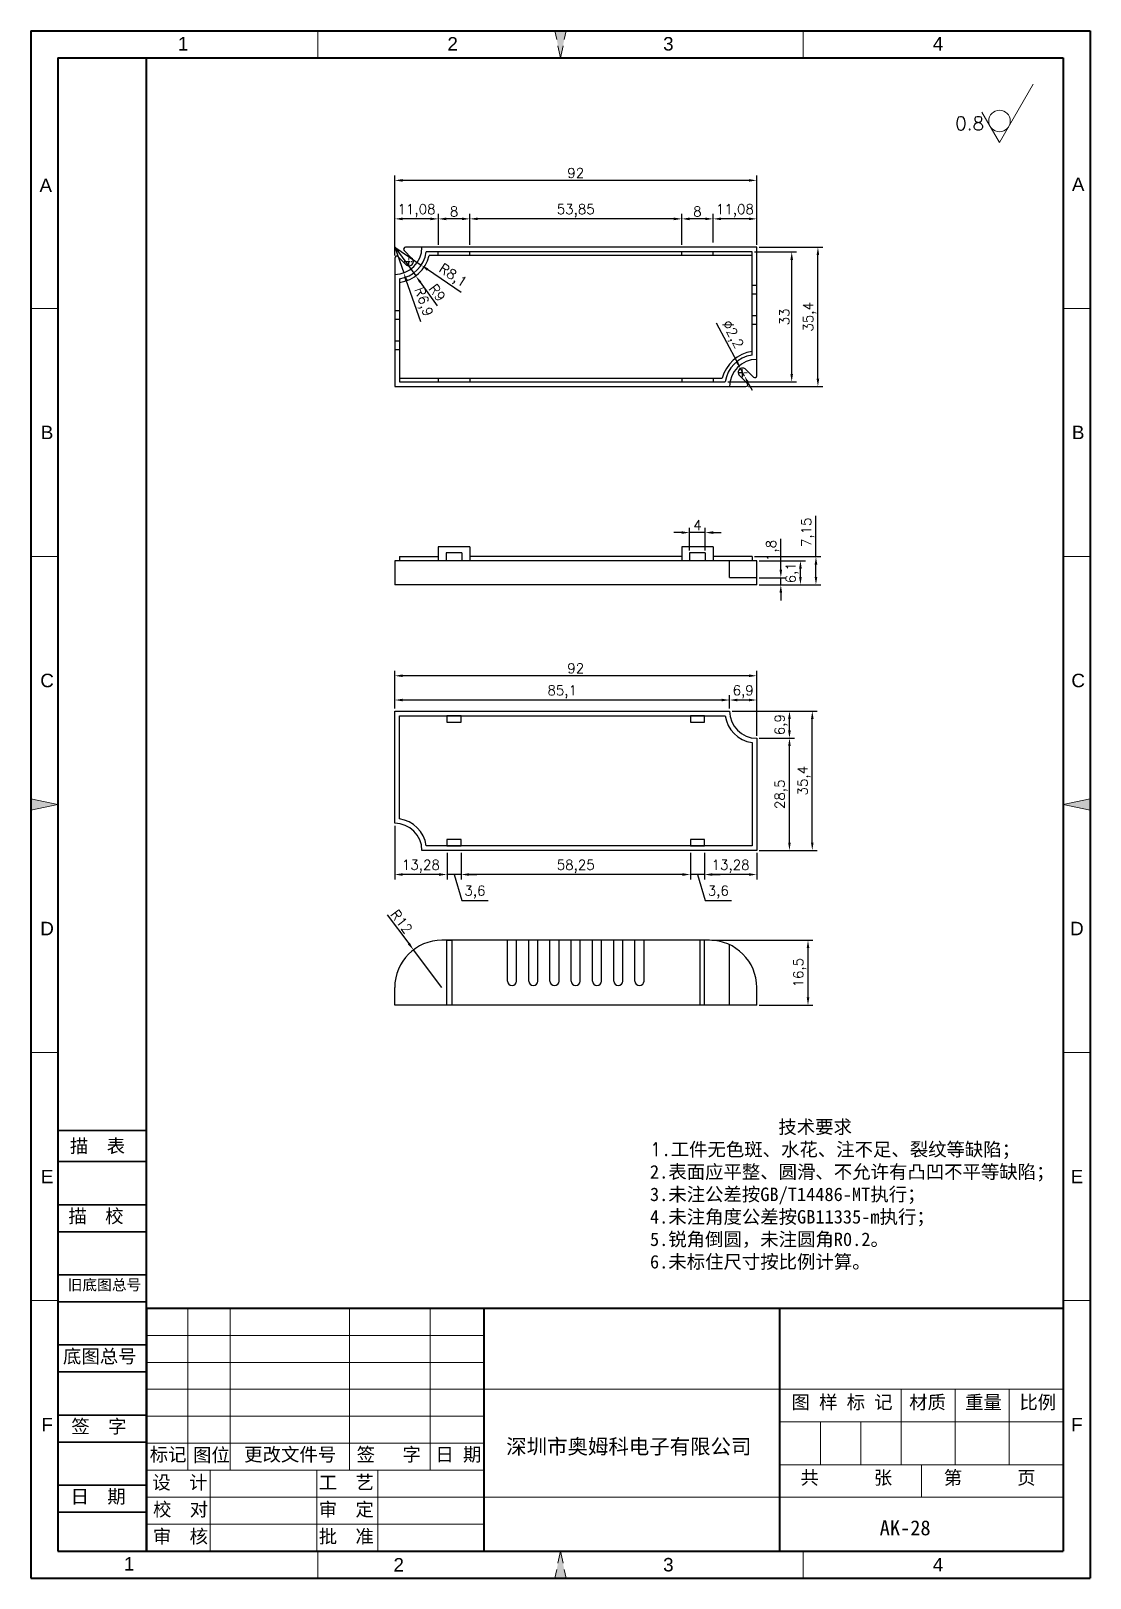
# Model space of a CAD drawing. Header units: millimetres. Extents: x 17620 to 17889, y -471 to -78.
import ezdxf
from ezdxf.enums import TextEntityAlignment as Align

# ---------------------------------------------------------------- set-up
doc = ezdxf.new("R2010")
doc.units = ezdxf.units.MM
for name, pattern in [('ACAD_ISO10W100', [18, 12, -3, 0, -3]), ('CENTER', [50.8, 31.75, -6.35, 6.35, -6.35]), ('HIDDEN2', [4.7625, 3.175, -1.5875])]:
    doc.linetypes.add(name, pattern=pattern)
for name, color, linetype, lineweight in [('dim', 82, 'Continuous', 9), ('图层1', 7, 'ACAD_ISO10W100', 15), ('图层2', 7, 'Continuous', 30), ('图层3', 7, 'Continuous', 15), ('图层4', 7, 'Continuous', 40), ('图层5', 7, 'HIDDEN2', 15), ('细实线', 3, 'Continuous', 18)]:
    doc.layers.add(name, color=color, linetype=linetype, lineweight=lineweight)
doc.layers.add('尺寸线', color=7, linetype='Continuous')
doc.styles.get("Standard").update_dxf_attribs({"font": 'txt', "bigfont": 'gbcbig.shx'})
doc.styles.add('样式 3', font='arial.ttf', dxfattribs={"height": 3.8})
doc.dimstyles.new('ISO-25', dxfattribs={"dimtxt": 2.5, "dimasz": 2.5, "dimexe": 1.25, "dimexo": 0.625, "dimtad": 1, "dimtxsty": 'Standard', "dimcen": 2.5, "dimadec": 0, "dimazin": 0, "dimtfac": 1, "dimtmove": 0, "dimatfit": 3, "dimfxl": 1, "dimarcsym": 0})

# ---------------------------------------------------------------- blocks, each defined once
blk = doc.blocks.new('*D1177')
at = {"layer": 'Defpoints', "color": 0}
for p in [(17712.28, -116.03), (17804.28, -133.03), (17712.28, -135.79)]:
    blk.add_point(p, dxfattribs=at)
at = {"layer": 'dim', "color": 0, "lineweight": -2}
for p, q in [((17712.28, -135.16), (17712.28, -114.78)), ((17802.28, -116.03), (17714.28, -116.03)), ((17804.28, -132.41), (17804.28, -114.78))]:
    blk.add_line(p, q, dxfattribs=at)
at = {"layer": 'dim', "color": 0}
for points in [[(17714.28, -115.7), (17714.28, -116.37), (17712.28, -116.03)], [(17802.28, -115.7), (17802.28, -116.37), (17804.28, -116.03)]]:
    blk.add_solid(points, dxfattribs=at)
at = {"layer": 'dim', "color": 0, "insert": (17758.28, -114.16), "char_height": 2.5, "attachment_point": 5}
blk.add_mtext('92', dxfattribs=at)
blk = doc.blocks.new('*D1178')
at = {"layer": 'Defpoints', "color": 0}
for p in [(17793.21, -125.81), (17793.21, -132.41), (17804.28, -132.41)]:
    blk.add_point(p, dxfattribs=at)
at = {"layer": 'dim', "color": 0, "lineweight": -2}
for p, q in [((17793.21, -131.78), (17793.21, -124.56)), ((17802.28, -125.81), (17795.21, -125.81)), ((17804.28, -131.78), (17804.28, -124.56))]:
    blk.add_line(p, q, dxfattribs=at)
at = {"layer": 'dim', "color": 0}
for points in [[(17795.21, -125.48), (17795.21, -126.15), (17793.21, -125.81)], [(17802.28, -125.48), (17802.28, -126.15), (17804.28, -125.81)]]:
    blk.add_solid(points, dxfattribs=at)
at = {"layer": 'dim', "color": 0, "insert": (17798.74, -123.73), "char_height": 2.5, "attachment_point": 5}
blk.add_mtext('11,08', dxfattribs=at)
blk = doc.blocks.new('*D1179')
at = {"layer": 'Defpoints', "color": 0}
for p in [(17785.21, -125.81), (17785.21, -133.03), (17793.21, -132.41)]:
    blk.add_point(p, dxfattribs=at)
at = {"layer": 'dim', "color": 0, "lineweight": -2}
for p, q in [((17785.21, -132.41), (17785.21, -124.56)), ((17791.21, -125.81), (17787.21, -125.81)), ((17793.21, -131.78), (17793.21, -124.56))]:
    blk.add_line(p, q, dxfattribs=at)
at = {"layer": 'dim', "color": 0}
for points in [[(17787.21, -125.48), (17787.21, -126.15), (17785.21, -125.81)], [(17791.21, -125.48), (17791.21, -126.15), (17793.21, -125.81)]]:
    blk.add_solid(points, dxfattribs=at)
at = {"layer": 'dim', "color": 0, "insert": (17789.21, -123.94), "char_height": 2.5, "attachment_point": 5}
blk.add_mtext('8', dxfattribs=at)
blk = doc.blocks.new('*D1180')
at = {"layer": 'Defpoints', "color": 0}
for p in [(17731.36, -125.81), (17731.36, -133.03), (17785.21, -133.03)]:
    blk.add_point(p, dxfattribs=at)
at = {"layer": 'dim', "color": 0, "lineweight": -2}
for p, q in [((17731.36, -132.41), (17731.36, -124.56)), ((17783.21, -125.81), (17733.36, -125.81)), ((17785.21, -132.41), (17785.21, -124.56))]:
    blk.add_line(p, q, dxfattribs=at)
at = {"layer": 'dim', "color": 0}
for points in [[(17733.36, -125.48), (17733.36, -126.15), (17731.36, -125.81)], [(17783.21, -125.48), (17783.21, -126.15), (17785.21, -125.81)]]:
    blk.add_solid(points, dxfattribs=at)
at = {"layer": 'dim', "color": 0, "insert": (17758.28, -123.73), "char_height": 2.5, "attachment_point": 5}
blk.add_mtext('53,85', dxfattribs=at)
blk = doc.blocks.new('*D1181')
at = {"layer": 'Defpoints', "color": 0}
for p in [(17723.36, -125.81), (17723.36, -133.03), (17731.36, -133.03)]:
    blk.add_point(p, dxfattribs=at)
at = {"layer": 'dim', "color": 0, "lineweight": -2}
for p, q in [((17723.36, -132.41), (17723.36, -124.56)), ((17729.36, -125.81), (17725.36, -125.81)), ((17731.36, -132.41), (17731.36, -124.56))]:
    blk.add_line(p, q, dxfattribs=at)
at = {"layer": 'dim', "color": 0}
for points in [[(17725.36, -125.48), (17725.36, -126.15), (17723.36, -125.81)], [(17729.36, -125.48), (17729.36, -126.15), (17731.36, -125.81)]]:
    blk.add_solid(points, dxfattribs=at)
at = {"layer": 'dim', "color": 0, "insert": (17727.36, -123.94), "char_height": 2.5, "attachment_point": 5}
blk.add_mtext('8', dxfattribs=at)
blk = doc.blocks.new('*D1182')
at = {"layer": 'Defpoints', "color": 0}
for p in [(17712.28, -125.81), (17723.36, -133.03), (17712.28, -135.16)]:
    blk.add_point(p, dxfattribs=at)
at = {"layer": 'dim', "color": 0, "lineweight": -2}
for p, q in [((17712.28, -134.54), (17712.28, -124.56)), ((17721.36, -125.81), (17714.28, -125.81)), ((17723.36, -132.41), (17723.36, -124.56))]:
    blk.add_line(p, q, dxfattribs=at)
at = {"layer": 'dim', "color": 0}
for points in [[(17714.28, -125.48), (17714.28, -126.15), (17712.28, -125.81)], [(17721.36, -125.48), (17721.36, -126.15), (17723.36, -125.81)]]:
    blk.add_solid(points, dxfattribs=at)
at = {"layer": 'dim', "color": 0, "insert": (17717.82, -123.73), "char_height": 2.5, "attachment_point": 5}
blk.add_mtext('11,08', dxfattribs=at)
blk = doc.blocks.new('*D1183')
at = {"layer": 'Defpoints', "color": 0}
for p in [(17804.28, -133.03), (17819.83, -133.03), (17801.53, -168.43)]:
    blk.add_point(p, dxfattribs=at)
at = {"layer": 'dim', "color": 0, "lineweight": -2}
for p, q in [((17804.91, -133.03), (17821.08, -133.03)), ((17819.83, -166.43), (17819.83, -135.03)), ((17802.15, -168.43), (17821.08, -168.43))]:
    blk.add_line(p, q, dxfattribs=at)
at = {"layer": 'dim', "color": 0}
for points in [[(17819.5, -135.03), (17820.16, -135.03), (17819.83, -133.03)], [(17819.5, -166.43), (17820.16, -166.43), (17819.83, -168.43)]]:
    blk.add_solid(points, dxfattribs=at)
at = {"layer": 'dim', "color": 0, "insert": (17817.75, -150.73), "char_height": 2.5, "attachment_point": 5, "rotation": 90}
blk.add_mtext('35,4', dxfattribs=at)
blk = doc.blocks.new('*D1184')
at = {"layer": 'Defpoints', "color": 0}
for p in [(17803.08, -134.23), (17813.17, -134.23), (17796.27, -167.23)]:
    blk.add_point(p, dxfattribs=at)
at = {"layer": 'dim', "color": 0, "lineweight": -2}
for p, q in [((17803.71, -134.23), (17814.42, -134.23)), ((17813.17, -165.23), (17813.17, -136.23)), ((17796.9, -167.23), (17814.42, -167.23))]:
    blk.add_line(p, q, dxfattribs=at)
at = {"layer": 'dim', "color": 0}
for points in [[(17812.84, -136.23), (17813.5, -136.23), (17813.17, -134.23)], [(17812.84, -165.23), (17813.5, -165.23), (17813.17, -167.23)]]:
    blk.add_solid(points, dxfattribs=at)
at = {"layer": 'dim', "color": 0, "insert": (17811.3, -150.73), "char_height": 2.5, "attachment_point": 5, "rotation": 90}
blk.add_mtext('33', dxfattribs=at)
blk = doc.blocks.new('*D1185')
at = {"layer": 'Defpoints', "color": 0}
for p in [(17712.28, -133.03), (17717.6, -140.29)]:
    blk.add_point(p, dxfattribs=at)
at = {"layer": 'dim', "color": 0, "lineweight": -2}
for p, q in [((17712.28, -133.03), (17717.6, -140.29)), ((17723.17, -147.88), (17718.79, -141.9))]:
    blk.add_line(p, q, dxfattribs=at)
at = {"layer": 'dim', "color": 0}
blk.add_solid([(17719.05, -141.71), (17718.52, -142.1), (17717.6, -140.29)], dxfattribs=at)
at = {"layer": 'dim', "color": 0, "insert": (17723.08, -144.59), "char_height": 2.5, "attachment_point": 5, "rotation": 306.253}
blk.add_mtext('R9', dxfattribs=at)
blk = doc.blocks.new('*D1186')
at = {"layer": 'Defpoints', "color": 0}
for p in [(17712.28, -133.03), (17718.99, -137.57)]:
    blk.add_point(p, dxfattribs=at)
at = {"layer": 'dim', "color": 0, "lineweight": -2}
for p, q in [((17712.28, -133.03), (17718.99, -137.57)), ((17729.2, -144.49), (17720.64, -138.7))]:
    blk.add_line(p, q, dxfattribs=at)
at = {"layer": 'dim', "color": 0}
blk.add_solid([(17720.83, -138.42), (17720.46, -138.97), (17718.99, -137.57)], dxfattribs=at)
at = {"layer": 'dim', "color": 0, "insert": (17726.92, -140.43), "char_height": 2.5, "attachment_point": 5, "rotation": 325.8965}
blk.add_mtext('R8,1', dxfattribs=at)
blk = doc.blocks.new('*D1187')
at = {"layer": 'Defpoints', "color": 0}
for p in [(17712.28, -133.03), (17714.56, -139.54)]:
    blk.add_point(p, dxfattribs=at)
at = {"layer": 'dim', "color": 0, "lineweight": -2}
for p, q in [((17712.28, -133.03), (17714.56, -139.54)), ((17718.91, -151.97), (17715.22, -141.43))]:
    blk.add_line(p, q, dxfattribs=at)
at = {"layer": 'dim', "color": 0}
blk.add_solid([(17715.54, -141.32), (17714.91, -141.54), (17714.56, -139.54)], dxfattribs=at)
at = {"layer": 'dim', "color": 0, "insert": (17719.36, -146.96), "char_height": 2.5, "attachment_point": 5, "rotation": 289.294}
blk.add_mtext('R6,9', dxfattribs=at)
blk = doc.blocks.new('*D1188')
at = {"layer": 'Defpoints', "color": 0}
for p in [(17800.15, -163.85), (17801.19, -165.79)]:
    blk.add_point(p, dxfattribs=at)
at = {"layer": 'dim', "color": 0, "lineweight": -2}
for p, q in [((17793.95, -152.24), (17799.21, -162.09)), ((17801.19, -165.79), (17800.15, -163.85)), ((17802.13, -167.56), (17803.08, -169.32))]:
    blk.add_line(p, q, dxfattribs=at)
at = {"layer": 'dim', "color": 0}
for points in [[(17799.5, -161.93), (17798.92, -162.25), (17800.15, -163.85)], [(17802.43, -167.4), (17801.84, -167.71), (17801.19, -165.79)]]:
    blk.add_solid(points, dxfattribs=at)
at = {"layer": 'dim', "color": 0, "insert": (17797.94, -155.3), "char_height": 2.5, "attachment_point": 5, "rotation": 298.1366}
blk.add_mtext('∅2,2', dxfattribs=at)
blk = doc.blocks.new('*D1189')
at = {"layer": 'Defpoints', "color": 0}
for p in [(17804.28, -217.01), (17804.28, -218.81), (17810.4, -217.01)]:
    blk.add_point(p, dxfattribs=at)
at = {"layer": 'dim', "color": 0, "lineweight": -2}
for p, q in [((17810.4, -215.01), (17810.4, -207.17)), ((17804.91, -217.01), (17811.65, -217.01)), ((17804.91, -218.81), (17811.65, -218.81)), ((17810.4, -218.81), (17810.4, -217.01)), ((17810.4, -220.81), (17810.4, -222.81))]:
    blk.add_line(p, q, dxfattribs=at)
at = {"layer": 'dim', "color": 0}
for points in [[(17810.07, -215.01), (17810.73, -215.01), (17810.4, -217.01)], [(17810.07, -220.81), (17810.73, -220.81), (17810.4, -218.81)]]:
    blk.add_solid(points, dxfattribs=at)
at = {"layer": 'dim', "color": 0, "insert": (17808.32, -210.09), "char_height": 2.5, "attachment_point": 5, "rotation": 90}
blk.add_mtext('1,8', dxfattribs=at)
blk = doc.blocks.new('*D1190')
at = {"layer": 'Defpoints', "color": 0}
for p in [(17804.28, -212.71), (17815.39, -212.71), (17804.28, -218.81)]:
    blk.add_point(p, dxfattribs=at)
at = {"layer": 'dim', "color": 0, "lineweight": -2}
for p, q in [((17804.91, -212.71), (17816.64, -212.71)), ((17815.39, -216.81), (17815.39, -214.71)), ((17804.91, -218.81), (17816.64, -218.81))]:
    blk.add_line(p, q, dxfattribs=at)
at = {"layer": 'dim', "color": 0}
for points in [[(17815.05, -214.71), (17815.72, -214.71), (17815.39, -212.71)], [(17815.05, -216.81), (17815.72, -216.81), (17815.39, -218.81)]]:
    blk.add_solid(points, dxfattribs=at)
at = {"layer": 'dim', "color": 0, "insert": (17813.3, -215.76), "char_height": 2.5, "attachment_point": 5, "rotation": 90}
blk.add_mtext('6,1', dxfattribs=at)
blk = doc.blocks.new('*D1191')
at = {"layer": 'Defpoints', "color": 0}
for p in [(17803.08, -211.66), (17819.33, -211.66), (17804.28, -218.81)]:
    blk.add_point(p, dxfattribs=at)
at = {"layer": 'dim', "color": 0, "lineweight": -2}
for p, q in [((17819.33, -211.66), (17819.33, -201.32)), ((17803.71, -211.66), (17820.58, -211.66)), ((17819.33, -216.81), (17819.33, -213.66)), ((17804.91, -218.81), (17820.58, -218.81))]:
    blk.add_line(p, q, dxfattribs=at)
at = {"layer": 'dim', "color": 0}
for points in [[(17819, -213.66), (17819.67, -213.66), (17819.33, -211.66)], [(17819, -216.81), (17819.67, -216.81), (17819.33, -218.81)]]:
    blk.add_solid(points, dxfattribs=at)
at = {"layer": 'dim', "color": 0, "insert": (17817.25, -205.49), "char_height": 2.5, "attachment_point": 5, "rotation": 90}
blk.add_mtext('7,15', dxfattribs=at)
blk = doc.blocks.new('*D1192')
at = {"layer": 'Defpoints', "color": 0}
for p in [(17787.21, -205.55), (17787.21, -210.71), (17791.21, -210.71)]:
    blk.add_point(p, dxfattribs=at)
at = {"layer": 'dim', "color": 0, "lineweight": -2}
for p, q in [((17787.21, -210.08), (17787.21, -204.3)), ((17791.21, -210.08), (17791.21, -204.3)), ((17785.21, -205.55), (17783.21, -205.55)), ((17791.21, -205.55), (17787.21, -205.55)), ((17793.21, -205.55), (17795.21, -205.55))]:
    blk.add_line(p, q, dxfattribs=at)
at = {"layer": 'dim', "color": 0}
for points in [[(17785.21, -205.21), (17785.21, -205.88), (17787.21, -205.55)], [(17793.21, -205.21), (17793.21, -205.88), (17791.21, -205.55)]]:
    blk.add_solid(points, dxfattribs=at)
at = {"layer": 'dim', "color": 0, "insert": (17789.21, -203.67), "char_height": 2.5, "attachment_point": 5}
blk.add_mtext('4', dxfattribs=at)
blk = doc.blocks.new('*D1193')
at = {"layer": 'Defpoints', "color": 0}
for p in [(17712.28, -241.94), (17712.28, -250.92), (17804.28, -257.82)]:
    blk.add_point(p, dxfattribs=at)
at = {"layer": 'dim', "color": 0, "lineweight": -2}
for p, q in [((17712.28, -250.3), (17712.28, -240.69)), ((17802.28, -241.94), (17714.28, -241.94)), ((17804.28, -257.2), (17804.28, -240.69))]:
    blk.add_line(p, q, dxfattribs=at)
at = {"layer": 'dim', "color": 0}
for points in [[(17714.28, -241.6), (17714.28, -242.27), (17712.28, -241.94)], [(17802.28, -241.6), (17802.28, -242.27), (17804.28, -241.94)]]:
    blk.add_solid(points, dxfattribs=at)
at = {"layer": 'dim', "color": 0, "insert": (17758.28, -240.06), "char_height": 2.5, "attachment_point": 5}
blk.add_mtext('92', dxfattribs=at)
blk = doc.blocks.new('*D1194')
at = {"layer": 'Defpoints', "color": 0}
for p in [(17797.38, -248.1), (17797.38, -250.92), (17804.28, -257.2)]:
    blk.add_point(p, dxfattribs=at)
at = {"layer": 'dim', "color": 0, "lineweight": -2}
for p, q in [((17797.38, -250.3), (17797.38, -246.85)), ((17804.28, -256.57), (17804.28, -246.85)), ((17802.28, -248.1), (17799.38, -248.1))]:
    blk.add_line(p, q, dxfattribs=at)
at = {"layer": 'dim', "color": 0}
for points in [[(17799.38, -247.77), (17799.38, -248.44), (17797.38, -248.1)], [(17802.28, -247.77), (17802.28, -248.44), (17804.28, -248.1)]]:
    blk.add_solid(points, dxfattribs=at)
at = {"layer": 'dim', "color": 0, "insert": (17800.83, -246.02), "char_height": 2.5, "attachment_point": 5}
blk.add_mtext('6,9', dxfattribs=at)
blk = doc.blocks.new('*D1195')
at = {"layer": 'Defpoints', "color": 0}
for p in [(17712.28, -248.1), (17712.28, -250.3), (17797.38, -250.92)]:
    blk.add_point(p, dxfattribs=at)
at = {"layer": 'dim', "color": 0, "lineweight": -2}
for p, q in [((17712.28, -249.67), (17712.28, -246.85)), ((17797.38, -250.3), (17797.38, -246.85)), ((17795.38, -248.1), (17714.28, -248.1))]:
    blk.add_line(p, q, dxfattribs=at)
at = {"layer": 'dim', "color": 0}
for points in [[(17714.28, -247.77), (17714.28, -248.44), (17712.28, -248.1)], [(17795.38, -247.77), (17795.38, -248.44), (17797.38, -248.1)]]:
    blk.add_solid(points, dxfattribs=at)
at = {"layer": 'dim', "color": 0, "insert": (17754.83, -246.02), "char_height": 2.5, "attachment_point": 5}
blk.add_mtext('85,1', dxfattribs=at)
blk = doc.blocks.new('*D1196')
at = {"layer": 'Defpoints', "color": 0}
for p in [(17804.28, -257.82), (17812.6, -257.82), (17804.28, -286.32)]:
    blk.add_point(p, dxfattribs=at)
at = {"layer": 'dim', "color": 0, "lineweight": -2}
for p, q in [((17804.91, -257.82), (17813.85, -257.82)), ((17812.6, -284.32), (17812.6, -259.82)), ((17804.91, -286.32), (17813.85, -286.32))]:
    blk.add_line(p, q, dxfattribs=at)
at = {"layer": 'dim', "color": 0}
for points in [[(17812.26, -259.82), (17812.93, -259.82), (17812.6, -257.82)], [(17812.26, -284.32), (17812.93, -284.32), (17812.6, -286.32)]]:
    blk.add_solid(points, dxfattribs=at)
at = {"layer": 'dim', "color": 0, "insert": (17810.51, -272.07), "char_height": 2.5, "attachment_point": 5, "rotation": 90}
blk.add_mtext('28,5', dxfattribs=at)
blk = doc.blocks.new('*D1197')
at = {"layer": 'Defpoints', "color": 0}
for p in [(17797.38, -250.92), (17812.6, -250.92), (17804.28, -257.82)]:
    blk.add_point(p, dxfattribs=at)
at = {"layer": 'dim', "color": 0, "lineweight": -2}
for p, q in [((17798.01, -250.92), (17813.85, -250.92)), ((17812.6, -255.82), (17812.6, -252.92)), ((17804.91, -257.82), (17813.85, -257.82))]:
    blk.add_line(p, q, dxfattribs=at)
at = {"layer": 'dim', "color": 0}
for points in [[(17812.26, -252.92), (17812.93, -252.92), (17812.6, -250.92)], [(17812.26, -255.82), (17812.93, -255.82), (17812.6, -257.82)]]:
    blk.add_solid(points, dxfattribs=at)
at = {"layer": 'dim', "color": 0, "insert": (17810.51, -254.37), "char_height": 2.5, "attachment_point": 5, "rotation": 90}
blk.add_mtext('6,9', dxfattribs=at)
blk = doc.blocks.new('*D1198')
at = {"layer": 'Defpoints', "color": 0}
for p in [(17809.38, -250.92), (17818.4, -250.92), (17809.38, -286.32)]:
    blk.add_point(p, dxfattribs=at)
at = {"layer": 'dim', "color": 0, "lineweight": -2}
for p, q in [((17810, -250.92), (17819.65, -250.92)), ((17818.4, -284.32), (17818.4, -252.92)), ((17810, -286.32), (17819.65, -286.32))]:
    blk.add_line(p, q, dxfattribs=at)
at = {"layer": 'dim', "color": 0}
for points in [[(17818.07, -252.92), (17818.73, -252.92), (17818.4, -250.92)], [(17818.07, -284.32), (17818.73, -284.32), (17818.4, -286.32)]]:
    blk.add_solid(points, dxfattribs=at)
at = {"layer": 'dim', "color": 0, "insert": (17816.32, -268.62), "char_height": 2.5, "attachment_point": 5, "rotation": 90}
blk.add_mtext('35,4', dxfattribs=at)
blk = doc.blocks.new('*D1199')
at = {"layer": 'Defpoints', "color": 0}
for p in [(17791.01, -286.32), (17804.28, -286.32), (17791.01, -292.45)]:
    blk.add_point(p, dxfattribs=at)
at = {"layer": 'dim', "color": 0, "lineweight": -2}
for p, q in [((17791.01, -286.95), (17791.01, -293.7)), ((17804.28, -286.95), (17804.28, -293.7)), ((17802.28, -292.45), (17793.01, -292.45))]:
    blk.add_line(p, q, dxfattribs=at)
at = {"layer": 'dim', "color": 0}
for points in [[(17793.01, -292.12), (17793.01, -292.79), (17791.01, -292.45)], [(17802.28, -292.12), (17802.28, -292.79), (17804.28, -292.45)]]:
    blk.add_solid(points, dxfattribs=at)
at = {"layer": 'dim', "color": 0, "insert": (17797.64, -290.37), "char_height": 2.5, "attachment_point": 5}
blk.add_mtext('13,28', dxfattribs=at)
blk = doc.blocks.new('*D1200')
at = {"layer": 'Defpoints', "color": 0}
for p in [(17787.41, -286.32), (17791.01, -286.32), (17787.41, -292.45)]:
    blk.add_point(p, dxfattribs=at)
at = {"layer": 'dim', "color": 0, "lineweight": -2}
for p, q in [((17787.41, -286.95), (17787.41, -293.7)), ((17791.01, -286.95), (17791.01, -293.7)), ((17785.41, -292.45), (17783.41, -292.45)), ((17791.01, -292.45), (17787.41, -292.45)), ((17791.01, -292.45), (17787.41, -292.45)), ((17789.21, -292.45), (17791.18, -299.02)), ((17793.01, -292.45), (17795.01, -292.45)), ((17791.18, -299.02), (17797.84, -299.02))]:
    blk.add_line(p, q, dxfattribs=at)
at = {"layer": 'dim', "color": 0}
for points in [[(17785.41, -292.12), (17785.41, -292.79), (17787.41, -292.45)], [(17793.01, -292.12), (17793.01, -292.79), (17791.01, -292.45)]]:
    blk.add_solid(points, dxfattribs=at)
at = {"layer": 'dim', "color": 0, "insert": (17794.51, -296.93), "char_height": 2.5, "attachment_point": 5}
blk.add_mtext('3,6', dxfattribs=at)
blk = doc.blocks.new('*D1201')
at = {"layer": 'Defpoints', "color": 0}
for p in [(17729.16, -286.32), (17787.41, -286.32), (17729.16, -292.45)]:
    blk.add_point(p, dxfattribs=at)
at = {"layer": 'dim', "color": 0, "lineweight": -2}
for p, q in [((17729.16, -286.95), (17729.16, -293.7)), ((17787.41, -286.95), (17787.41, -293.7)), ((17785.41, -292.45), (17731.16, -292.45))]:
    blk.add_line(p, q, dxfattribs=at)
at = {"layer": 'dim', "color": 0}
for points in [[(17731.16, -292.12), (17731.16, -292.79), (17729.16, -292.45)], [(17785.41, -292.12), (17785.41, -292.79), (17787.41, -292.45)]]:
    blk.add_solid(points, dxfattribs=at)
at = {"layer": 'dim', "color": 0, "insert": (17758.28, -290.37), "char_height": 2.5, "attachment_point": 5}
blk.add_mtext('58,25', dxfattribs=at)
blk = doc.blocks.new('*D1202')
at = {"layer": 'Defpoints', "color": 0}
for p in [(17725.56, -286.32), (17729.16, -286.32), (17725.56, -292.45)]:
    blk.add_point(p, dxfattribs=at)
at = {"layer": 'dim', "color": 0, "lineweight": -2}
for p, q in [((17725.56, -286.95), (17725.56, -293.7)), ((17729.16, -286.95), (17729.16, -293.7)), ((17723.56, -292.45), (17721.56, -292.45)), ((17729.16, -292.45), (17725.56, -292.45)), ((17729.16, -292.45), (17725.56, -292.45)), ((17727.36, -292.45), (17729.33, -299.02)), ((17731.16, -292.45), (17733.16, -292.45)), ((17729.33, -299.02), (17735.99, -299.02))]:
    blk.add_line(p, q, dxfattribs=at)
at = {"layer": 'dim', "color": 0}
for points in [[(17723.56, -292.12), (17723.56, -292.79), (17725.56, -292.45)], [(17731.16, -292.12), (17731.16, -292.79), (17729.16, -292.45)]]:
    blk.add_solid(points, dxfattribs=at)
at = {"layer": 'dim', "color": 0, "insert": (17732.66, -296.93), "char_height": 2.5, "attachment_point": 5}
blk.add_mtext('3,6', dxfattribs=at)
blk = doc.blocks.new('*D1203')
at = {"layer": 'Defpoints', "color": 0}
for p in [(17712.28, -279.42), (17725.56, -286.32), (17712.28, -292.45)]:
    blk.add_point(p, dxfattribs=at)
at = {"layer": 'dim', "color": 0, "lineweight": -2}
for p, q in [((17712.28, -280.05), (17712.28, -293.7)), ((17725.56, -286.95), (17725.56, -293.7)), ((17723.56, -292.45), (17714.28, -292.45))]:
    blk.add_line(p, q, dxfattribs=at)
at = {"layer": 'dim', "color": 0}
for points in [[(17714.28, -292.12), (17714.28, -292.79), (17712.28, -292.45)], [(17723.56, -292.12), (17723.56, -292.79), (17725.56, -292.45)]]:
    blk.add_solid(points, dxfattribs=at)
at = {"layer": 'dim', "color": 0, "insert": (17718.92, -290.37), "char_height": 2.5, "attachment_point": 5}
blk.add_mtext('13,28', dxfattribs=at)
blk = doc.blocks.new('*D1204')
at = {"layer": 'Defpoints', "color": 0}
for p in [(17792.28, -309.17), (17817.31, -309.17), (17804.28, -325.67)]:
    blk.add_point(p, dxfattribs=at)
at = {"layer": 'dim', "color": 0, "lineweight": -2}
for p, q in [((17792.91, -309.17), (17818.56, -309.17)), ((17817.31, -323.67), (17817.31, -311.17)), ((17804.91, -325.67), (17818.56, -325.67))]:
    blk.add_line(p, q, dxfattribs=at)
at = {"layer": 'dim', "color": 0}
for points in [[(17816.98, -311.17), (17817.65, -311.17), (17817.31, -309.17)], [(17816.98, -323.67), (17817.65, -323.67), (17817.31, -325.67)]]:
    blk.add_solid(points, dxfattribs=at)
at = {"layer": 'dim', "color": 0, "insert": (17815.23, -317.42), "char_height": 2.5, "attachment_point": 5, "rotation": 90}
blk.add_mtext('16,5', dxfattribs=at)
blk = doc.blocks.new('*D1205')
at = {"layer": 'Defpoints', "color": 0}
for p in [(17717.05, -311.59), (17724.28, -321.17)]:
    blk.add_point(p, dxfattribs=at)
at = {"layer": 'dim', "color": 0, "lineweight": -2}
for p, q in [((17710.38, -302.74), (17715.85, -309.99)), ((17724.28, -321.17), (17717.05, -311.59))]:
    blk.add_line(p, q, dxfattribs=at)
at = {"layer": 'dim', "color": 0}
blk.add_solid([(17716.12, -309.79), (17715.58, -310.19), (17717.05, -311.59)], dxfattribs=at)
at = {"layer": 'dim', "color": 0, "insert": (17714.01, -304.44), "char_height": 2.5, "attachment_point": 5, "rotation": 307.0287}
blk.add_mtext('R12', dxfattribs=at)

msp = doc.modelspace()

# ---------------------------------------------------------------- hatches: boundary and pattern name
at = {"layer": '图层1'}
for points in [[(17626.67, -274.657), (17619.817, -273.247), (17619.817, -276.068)], [(17882.143, -274.657), (17888.996, -273.247), (17888.996, -276.068)]]:
    msp.add_hatch(color=0, dxfattribs=at).paths.add_polyline_path(points)
at = {"layer": '图层5'}
for points in [[(17754.407, -84.902), (17752.996, -78.05), (17755.817, -78.05)], [(17754.407, -464.412), (17752.996, -471.265), (17755.817, -471.265)]]:
    msp.add_hatch(color=0, dxfattribs=at).paths.add_polyline_path(points)

# ---------------------------------------------------------------- linework, layer by layer
for p, q in [((17804.281, -133.032), (17715.035, -133.032)), ((17804.281, -165.679), (17804.281, -133.032)), ((17712.281, -135.786), (17712.281, -168.432)), ((17713.135, -135.432), (17715.033, -137.33)), ((17714.681, -133.886), (17716.579, -135.783)), ((17803.081, -134.232), (17720.292, -134.232)), ((17803.081, -135.132), (17721.033, -135.132)), ((17723.356, -135.132), (17723.356, -134.232)), ((17731.356, -135.132), (17731.356, -134.232)), ((17785.206, -135.132), (17785.206, -134.232)), ((17793.206, -135.132), (17793.206, -134.232)), ((17803.081, -160.422), (17803.081, -134.232)), ((17713.481, -141.043), (17713.481, -167.232)), ((17803.081, -142.671), (17804.281, -142.671)), ((17803.081, -144.871), (17804.281, -144.871)), ((17713.481, -149.188), (17712.281, -149.188)), ((17713.481, -151.388), (17712.281, -151.388)), ((17803.081, -150.371), (17804.281, -150.371)), ((17803.081, -152.571), (17804.281, -152.571)), ((17713.481, -156.888), (17712.281, -156.888)), ((17713.481, -159.088), (17712.281, -159.088)), ((17803.428, -166.032), (17801.53, -164.134)), ((17712.281, -168.432), (17801.528, -168.432)), ((17713.481, -166.332), (17795.53, -166.332)), ((17713.481, -167.232), (17796.271, -167.232)), ((17723.356, -166.332), (17723.356, -167.232)), ((17731.356, -166.332), (17731.356, -167.232)), ((17785.206, -166.332), (17785.206, -167.232)), ((17793.206, -166.332), (17793.206, -167.232)), ((17801.881, -167.579), (17799.983, -165.681)), ((17713.481, -211.655), (17713.481, -212.705)), ((17713.481, -211.655), (17723.356, -211.655)), ((17723.356, -209.205), (17723.356, -212.705)), ((17731.356, -209.205), (17723.356, -209.205)), ((17725.356, -210.705), (17725.356, -212.705)), ((17729.356, -210.705), (17725.356, -210.705)), ((17729.356, -210.705), (17729.356, -212.705)), ((17731.356, -209.205), (17731.356, -212.705)), ((17785.206, -211.655), (17731.356, -211.655)), ((17785.206, -209.205), (17785.206, -212.705)), ((17793.206, -209.205), (17785.206, -209.205)), ((17791.206, -210.705), (17787.206, -210.705)), ((17787.206, -210.705), (17787.206, -212.705)), ((17791.206, -210.705), (17791.206, -212.705)), ((17793.206, -209.205), (17793.206, -212.705)), ((17803.081, -211.655), (17793.206, -211.655)), ((17803.081, -211.655), (17803.081, -212.705)), ((17804.281, -212.705), (17712.281, -212.705)), ((17712.281, -212.705), (17712.281, -218.805)), ((17797.381, -217.005), (17797.381, -212.705)), ((17804.281, -218.805), (17804.281, -212.705)), ((17804.281, -218.805), (17712.281, -218.805)), ((17797.381, -217.005), (17804.281, -217.005)), ((17712.281, -279.423), (17712.281, -250.923)), ((17712.281, -250.923), (17797.381, -250.923)), ((17713.481, -278.312), (17713.481, -252.123)), ((17713.481, -252.123), (17796.271, -252.123)), ((17803.081, -258.933), (17803.081, -285.123)), ((17804.281, -257.823), (17804.281, -286.323)), ((17804.281, -286.323), (17719.181, -286.323)), ((17803.081, -285.123), (17720.292, -285.123)), ((17792.281, -309.168), (17724.281, -309.168)), ((17740.931, -319.518), (17740.931, -309.168)), ((17743.231, -319.518), (17743.231, -309.168)), ((17746.331, -319.518), (17746.331, -309.168)), ((17748.631, -319.518), (17748.631, -309.168)), ((17751.731, -319.518), (17751.731, -309.168)), ((17754.031, -319.518), (17754.031, -309.168)), ((17757.131, -319.518), (17757.131, -309.168)), ((17759.431, -319.518), (17759.431, -309.168)), ((17762.531, -319.518), (17762.531, -309.168)), ((17764.831, -319.518), (17764.831, -309.168)), ((17767.931, -319.518), (17767.931, -309.168)), ((17770.231, -319.518), (17770.231, -309.168)), ((17773.331, -319.518), (17773.331, -309.168)), ((17775.631, -319.518), (17775.631, -309.168)), ((17797.381, -325.668), (17797.381, -310.306)), ((17712.281, -325.668), (17712.281, -321.168)), ((17804.281, -325.668), (17804.281, -321.168)), ((17804.281, -325.668), (17712.281, -325.668))]:
    msp.add_line(p, q)
at = {"color": 1, "linetype": 'CENTER', "ltscale": 0.044}
for p, q in [((17714.68, -136.641), (17717.1, -136.641)), ((17715.89, -137.851), (17715.89, -135.431)), ((17799.463, -164.824), (17801.883, -164.824)), ((17800.673, -166.034), (17800.673, -163.614))]:
    msp.add_line(p, q, dxfattribs=at)
for points in [[(17729.156, -252.123), (17725.556, -252.123), (17725.556, -253.723), (17729.156, -253.723)], [(17791.006, -252.123), (17787.406, -252.123), (17787.406, -253.723), (17791.006, -253.723)], [(17729.156, -283.523), (17725.556, -283.523), (17725.556, -285.123), (17729.156, -285.123)], [(17791.006, -283.523), (17787.406, -283.523), (17787.406, -285.123), (17791.006, -285.123)]]:
    msp.add_lwpolyline(points, close=True)
for points in [[(17725.556, -325.668), (17725.556, -309.168), (17726.778, -309.168), (17726.778, -325.668)], [(17791.006, -325.668), (17791.006, -309.168), (17789.785, -309.168), (17789.785, -325.668)]]:
    msp.add_lwpolyline(points)
for centre, radius, start, end in [((17712.281, -133.032), 6.9, 270, 0), ((17715.035, -133.532), 0.5, 90, 225), ((17712.781, -135.786), 0.5, 45, 180), ((17712.281, -133.032), 8.1, 278.51962, 351.48038), ((17712.281, -133.032), 9, 277.66226, 346.5066), ((17715.89, -136.641), 1.1, 218.81267, 51.18733), ((17804.281, -168.432), 9, 97.66226, 166.5066), ((17804.281, -168.432), 8.1, 98.51962, 171.48038), ((17804.281, -168.432), 6.9, 90, 180), ((17800.673, -164.824), 1.1, 38.81267, 231.18733), ((17801.528, -167.932), 0.5, 270, 45), ((17803.781, -165.679), 0.5, 225, 0), ((17804.281, -250.923), 6.9, 180, 270), ((17804.281, -250.923), 8.1, 188.51962, 261.48038), ((17712.281, -286.323), 8.1, 8.51962, 81.48038), ((17712.281, -286.323), 6.9, 0, 90), ((17724.281, -321.168), 12, 90, 180), ((17792.281, -321.168), 12, 360, 90), ((17742.081, -319.518), 1.15, 180, 0), ((17747.481, -319.518), 1.15, 180, 0), ((17752.881, -319.518), 1.15, 180, 0), ((17758.281, -319.518), 1.15, 180, 0), ((17763.681, -319.518), 1.15, 180, 0), ((17769.081, -319.518), 1.15, 180, 0), ((17774.481, -319.518), 1.15, 180, 0)]:
    msp.add_arc(centre, radius, start, end)
at = {"layer": '图层1', "color": 0}
for p, q in [((17692.731, -84.902), (17692.731, -78.05)), ((17816.082, -84.902), (17816.082, -78.05)), ((17626.67, -148.565), (17619.817, -148.565)), ((17888.996, -148.565), (17882.143, -148.565)), ((17626.67, -211.611), (17619.817, -211.611)), ((17888.996, -211.611), (17882.143, -211.611)), ((17626.67, -274.657), (17619.817, -273.247)), ((17626.67, -274.657), (17619.817, -276.068)), ((17882.143, -274.657), (17888.996, -273.247)), ((17882.143, -274.657), (17888.996, -276.068)), ((17626.67, -337.703), (17619.817, -337.703)), ((17888.996, -337.703), (17882.143, -337.703)), ((17626.67, -400.749), (17619.817, -400.749)), ((17888.996, -400.749), (17882.143, -400.749)), ((17820.468, -431.519), (17820.468, -442.483)), ((17830.747, -431.519), (17830.747, -442.483)), ((17670.453, -443.854), (17670.453, -437.001)), ((17670.453, -443.854), (17670.453, -437.001))]:
    msp.add_line(p, q, dxfattribs=at)
at = {"layer": '图层2', "color": 0}
for p, q in [((17649.163, -357.508), (17626.67, -357.508)), ((17649.163, -365.417), (17626.67, -365.417)), ((17649.163, -365.417), (17637.214, -365.417)), ((17649.163, -376.382), (17626.67, -376.382)), ((17649.163, -383.235), (17626.67, -383.235)), ((17649.163, -383.235), (17637.214, -383.235)), ((17649.163, -383.235), (17637.214, -383.235)), ((17649.163, -394.199), (17626.67, -394.199)), ((17649.163, -401.052), (17626.67, -401.052)), ((17649.163, -401.052), (17637.214, -401.052)), ((17649.163, -412.016), (17626.67, -412.016)), ((17649.163, -418.869), (17626.67, -418.869)), ((17649.163, -418.869), (17637.214, -418.869)), ((17649.163, -429.834), (17626.67, -429.834)), ((17649.163, -436.687), (17626.67, -436.687)), ((17649.163, -436.687), (17637.214, -436.687)), ((17649.163, -447.651), (17626.67, -447.651)), ((17649.163, -454.504), (17626.67, -454.504))]:
    msp.add_line(p, q, dxfattribs=at)
at = {"layer": '图层3', "color": 0}
for p, q in [((17659.703, -443.854), (17659.703, -402.737)), ((17670.453, -437.001), (17670.453, -402.737)), ((17700.759, -443.772), (17700.759, -402.737)), ((17721.318, -443.753), (17721.318, -402.737)), ((17735.023, -409.59), (17649.163, -409.59)), ((17735.023, -416.442), (17649.163, -416.442)), ((17735.023, -416.442), (17649.163, -416.442)), ((17735.023, -423.295), (17649.163, -423.295)), ((17718.38, -423.295), (17882.143, -423.295)), ((17841.026, -423.295), (17841.026, -442.483)), ((17854.732, -423.295), (17854.732, -442.483)), ((17868.438, -423.295), (17868.438, -442.483)), ((17735.023, -430.148), (17649.163, -430.148)), ((17882.143, -431.519), (17810.189, -431.519)), ((17841.026, -431.519), (17841.026, -442.483)), ((17735.023, -437.001), (17649.163, -437.001)), ((17735.023, -443.854), (17649.163, -443.854)), ((17665.35, -464.412), (17665.35, -443.854)), ((17692.505, -464.412), (17692.505, -443.772)), ((17707.96, -464.331), (17707.96, -443.772)), ((17882.143, -442.483), (17810.189, -442.483)), ((17846.166, -442.483), (17846.166, -450.707)), ((17735.023, -450.707), (17649.163, -450.707)), ((17735.023, -450.707), (17649.535, -450.707)), ((17718.38, -450.707), (17882.143, -450.707)), ((17649.163, -454.504), (17648.968, -454.504)), ((17735.023, -457.559), (17649.163, -457.559)), ((17692.731, -464.412), (17692.731, -471.265)), ((17816.082, -464.412), (17816.082, -471.265)), ((17816.082, -464.412), (17816.082, -471.265))]:
    msp.add_line(p, q, dxfattribs=at)
at = {"layer": '图层4', "color": 0}
for p, q in [((17649.163, -464.412), (17649.163, -84.902)), ((17649.163, -402.737), (17649.163, -464.412)), ((17882.143, -402.737), (17649.163, -402.737)), ((17779.032, -402.737), (17655.681, -402.737)), ((17735.023, -464.412), (17735.023, -402.737)), ((17810.189, -464.412), (17810.189, -402.737)), ((17649.163, -431.519), (17649.163, -464.412))]:
    msp.add_line(p, q, dxfattribs=at)
at = {"layer": '图层5', "color": 0}
for p, q in [((17754.407, -84.902), (17752.996, -78.05)), ((17754.407, -84.902), (17755.817, -78.05)), ((17735.023, -443.854), (17649.163, -443.854)), ((17754.407, -464.412), (17752.996, -471.265)), ((17754.407, -464.412), (17755.817, -471.265))]:
    msp.add_line(p, q, dxfattribs=at)
at = {"layer": '尺寸线', "color": 0, "lineweight": 40}
for p, q in [((17619.817, -78.05), (17888.996, -78.05)), ((17619.817, -78.05), (17619.817, -471.265)), ((17888.996, -78.05), (17888.996, -471.265)), ((17626.67, -84.902), (17882.143, -84.902)), ((17626.67, -84.902), (17626.67, -464.412)), ((17882.143, -84.902), (17882.143, -464.412)), ((17626.67, -464.412), (17882.143, -464.412)), ((17619.817, -471.265), (17888.996, -471.265))]:
    msp.add_line(p, q, dxfattribs=at)
at = {"layer": '细实线', "color": 0}
for p, q in [((17865.984, -106.422), (17874.55, -91.586)), ((17861.523, -98.695), (17865.984, -106.422))]:
    msp.add_line(p, q, dxfattribs=at)
msp.add_circle((17865.984, -100.94), 2.741, dxfattribs=at)

# ---------------------------------------------------------------- texts
at = {"layer": '图层1', "color": 0, "style": '样式 3'}
for s, p in [('B', (17623.917, -180.088)), ('B', (17885.977, -180.088)), ('C', (17623.917, -243.134)), ('C', (17885.977, -243.134)), ('D', (17623.917, -306.18)), ('D', (17885.655, -306.18)), ('E', (17623.917, -369.226)), ('E', (17885.655, -369.226)), ('F', (17623.917, -432.272)), ('F', (17885.655, -432.272))]:
    msp.add_text(s, height=3.426, dxfattribs=at).set_placement(p, align=Align.MIDDLE)
at = {"layer": '图层1', "color": 0, "attachment_point": 1}
for s, insert, char_height, width in [('{\\fSimSun|b0|i0|c134|p2;图 样 标 记}', (17813.132, -424.85), 3.42642, 42.50991), ('{\\fSimSun|b0|i0|c134|p2;材质 }', (17843.016, -424.865), 3.42642, 28.57673), ('{\\fSimSun|b0|i0|c134|p2;深圳市奥姆科电子有限公司}', (17740.614, -435.921), 3.80713, 71.9369), ('{\\fSimSun|b0|i0|c134|p2;标记}', (17650.004, -438.138), 3.42642, 9.59397), ('{\\fSimSun|b0|i0|c134|p2;图位}', (17661.007, -438.276), 3.42642, 9.59397), ('{\\fSimSun|b0|i0|c134|p2;更改文件号}', (17674.017, -438.138), 3.42642, 28.57673), ('{\\fSimSun|b0|i0|c134|p2;审  核}', (17650.81, -458.955), 3.42642, 27.78591), ('{\\fSimSun|b0|i0|c134|p2;批  准}', (17692.964, -458.955), 3.42642, 28.57673), ('{\\fSimSun|b0|i0|c134|p2;AK-28}', (17835.527, -456.596), 3.80713, 47.23323)]:
    msp.add_mtext(s, dxfattribs=dict(at, insert=insert, char_height=char_height, width=width))
at = {"layer": '图层2', "color": 0, "attachment_point": 1}
for s, insert, char_height, width in [('{\\fSimSun|b0|i0|c134|p2;描\\fSimSun|b0|i0|c0|p2;  \\fSimSun|b0|i0|c134|p2;表}', (17629.732, -359.741), 3.42638, 38.39488), ('{\\fSimSun|b0|i0|c134|p2;描\\fSimSun|b0|i0|c0|p2;  \\fSimSun|b0|i0|c134|p2;校}', (17629.342, -377.558), 3.42638, 38.39488), ('{\\fSimSun|b0|i0|c134|p2;旧底图总号}', (17629.149, -395.375), 2.74113, 38.39488), ('{\\fSimSun|b0|i0|c134|p2;底图总号}', (17627.961, -413.192), 3.42638, 38.39488), ('{\\fSimSun|b0|i0|c134|p2;重量 }', (17857.243, -424.865), 3.42642, 28.57673), ('{\\fSimSun|b0|i0|c134|p2;比例 }', (17871.028, -424.865), 3.42642, 28.57673), ('{\\fSimSun|b0|i0|c134|p2;签\\fSimSun|b0|i0|c0|p2;  \\fSimSun|b0|i0|c134|p2;字}', (17630.083, -431.009), 3.42638, 38.39488), ('{\\fSimSun|b0|i0|c134|p2;签   字}', (17702.589, -438.138), 3.42642, 28.57673), ('{\\fSimSun|b0|i0|c134|p2;日 期}', (17722.604, -438.138), 3.42642, 28.57673), ('{\\fSimSun|b0|i0|c134|p2;共      张}', (17815.39, -444.038), 3.42642, 37.91013), ('{\\fSimSun|b0|i0|c134|p2;第      页}', (17851.823, -444.038), 3.42642, 35.18807), ('{\\fSimSun|b0|i0|c134|p2;设  计}', (17650.677, -445.249), 3.42642, 26.56021), ('{\\fSimSun|b0|i0|c134|p2;工  艺}', (17692.964, -445.249), 3.42642, 28.57673), ('{\\fSimSun|b0|i0|c134|p2;日\\fSimSun|b0|i0|c0|p2;  \\fSimSun|b0|i0|c134|p2;期}', (17629.888, -448.827), 3.42638, 38.39488), ('{\\fSimSun|b0|i0|c134|p2;校  对}', (17650.842, -452.102), 3.42642, 24.84399), ('{\\fSimSun|b0|i0|c134|p2;审  定}', (17692.964, -452.102), 3.42642, 28.57673)]:
    msp.add_mtext(s, dxfattribs=dict(at, insert=insert, char_height=char_height, width=width))
at = {"layer": '图层3', "color": 0, "insert": (17777.145, -354.884), "char_height": 3.42642, "width": 162.28996, "attachment_point": 1}
msp.add_mtext('{\\fSimSun|b0|i0|c134|p54;              技术要求\\P}1{\\fSimSun|b0|i0|c134|p54;.工件无色斑、水花、注不足、裂纹等缺陷；\\P2.表面应平整、圆滑、不允许有凸凹不平等缺陷；\\P3.未注公差按GB/T14486-MT执行；\\P4.未注角度公差按GB11335-m执行；\\P5.锐角倒圆，未注圆角R0.2。}\\P{\\fSimSun|b0|i0|c134|p2;6.未标住尺寸按比例计算。}', dxfattribs=at)
at = {"layer": '图层5', "color": 0, "style": '样式 3'}
for s, p in [('1', (17658.467, -81.31)), ('2', (17726.995, -81.31)), ('3', (17781.818, -81.31)), ('4', (17850.346, -81.31)), ('A', (17623.584, -117.292)), ('A', (17885.977, -117.042)), ('1', (17644.761, -467.659)), ('2', (17713.29, -467.864)), ('3', (17781.818, -467.864)), ('4', (17850.346, -467.864))]:
    msp.add_text(s, height=3.426, dxfattribs=at).set_placement(p, align=Align.MIDDLE)
at = {"layer": '细实线', "color": 0, "insert": (17854.717, -99.843), "char_height": 3.4264, "width": 12.79235, "attachment_point": 1}
msp.add_mtext('0.8', dxfattribs=at)

# ---------------------------------------------------------------- dimensions: what is measured, and where the dimension line sits
at = {"layer": 'dim'}
for base, p1, p2, override, picture, middle in [((17712.281, -116.035), (17804.281, -133.032), (17712.281, -135.786), {"dimasz": 2}, '*D1177', (17758.281, -114.16)), ((17712.281250116, -125.811846928), (17723.356250116, -133.032224877), (17712.281250116, -135.160904736), {"dimasz": 2, "dimtmove": 1}, '*D1182', (17717.818750116, -123.728513594)), ((17723.356, -125.812), (17731.356, -133.032), (17723.356, -133.032), {"dimasz": 2, "dimtmove": 1}, '*D1181', (17727.356, -123.937)), ((17731.356, -125.812), (17785.206, -133.032), (17731.356, -133.032), {"dimasz": 2, "dimtmove": 1}, '*D1180', (17758.281, -123.729)), ((17785.206, -125.812), (17793.206, -132.407), (17785.206, -133.032), {"dimasz": 2, "dimtmove": 1}, '*D1179', (17789.206, -123.937)), ((17793.206250116, -125.811846928), (17804.281250116, -132.407224877), (17793.206250116, -132.407224877), {"dimasz": 2}, '*D1178', (17798.743750116, -123.728513594)), ((17787.206, -205.548), (17791.206, -210.705), (17787.206, -210.705), {"dimasz": 2}, '*D1192', (17789.206, -203.673)), ((17712.281, -241.938), (17804.281, -257.823), (17712.281, -250.923), {"dimasz": 2}, '*D1193', (17758.281, -240.063)), ((17712.281, -248.104), (17797.381, -250.923), (17712.281, -250.298), {"dimasz": 2, "dimtmove": 1}, '*D1195', (17754.831, -246.021)), ((17797.381, -248.104), (17804.281, -257.198), (17797.381, -250.923), {"dimasz": 2}, '*D1194', (17800.831, -246.021)), ((17712.281250116, -292.45353192), (17725.556250116, -286.322668325), (17712.281250116, -279.422668325), {"dimasz": 2, "dimtmove": 1}, '*D1203', (17718.918750116, -290.370198586)), ((17725.556, -292.454), (17729.156, -286.323), (17725.556, -286.323), {"dimasz": 2, "dimtmove": 1}, '*D1202', (17729.95, -296.933)), ((17729.156, -292.454), (17787.406, -286.323), (17729.156, -286.323), {"dimasz": 2, "dimtmove": 1}, '*D1201', (17758.281, -290.37)), ((17787.406, -292.454), (17791.006, -286.323), (17787.406, -286.323), {"dimasz": 2, "dimtmove": 1}, '*D1200', (17791.8, -296.933)), ((17791.006250116, -292.45353192), (17804.281250116, -286.322668325), (17791.006250116, -286.322668325), {"dimasz": 2}, '*D1199', (17797.643750116, -290.370198586))]:
    dim = msp.add_linear_dim(base=base, p1=p1, p2=p2, dimstyle='ISO-25', override=override, dxfattribs=at)
    dim.commit()
    dim.dimension.update_dxf_attribs({"geometry": picture, "text_midpoint": middle})
for center, mpoint, picture, middle in [((17712.281, -133.032), (17717.603, -140.29), '*D1185', (17723.082, -144.591)), ((17712.281, -133.032), (17718.988, -137.574), '*D1186', (17726.919, -140.428)), ((17712.281, -133.032), (17714.561, -139.545), '*D1187', (17719.364, -146.958)), ((17724.281, -321.168), (17717.055, -311.588), '*D1205', (17714.01, -304.438))]:
    dim = msp.add_radius_dim(center=center, mpoint=mpoint, dimstyle='ISO-25', override={"dimasz": 2}, dxfattribs=at)
    dim.commit()
    dim.dimension.update_dxf_attribs({"geometry": picture, "text_midpoint": middle})
for base, p1, p2, override, picture, middle in [((17819.829, -133.032), (17801.528, -168.432), (17804.281, -133.032), {"dimasz": 2}, '*D1183', (17817.745, -150.732)), ((17813.171, -134.232), (17796.271, -167.232), (17803.081, -134.232), {"dimasz": 2}, '*D1184', (17811.296, -150.732)), ((17819.333, -211.655), (17804.281, -218.805), (17803.081, -211.655), {"dimasz": 2}, '*D1191', (17817.25, -205.488)), ((17810.399, -217.005), (17804.281, -218.805), (17804.281, -217.005), {"dimasz": 2}, '*D1189', (17808.316, -210.088)), ((17815.385, -212.705), (17804.281, -218.805), (17804.281, -212.705), {"dimasz": 2}, '*D1190', (17813.302, -215.755)), ((17812.598, -250.923), (17804.281, -257.823), (17797.381, -250.923), {"dimasz": 2, "dimtmove": 1}, '*D1197', (17810.515, -254.373)), ((17818.401, -250.923), (17809.377, -286.323), (17809.377, -250.923), {"dimasz": 2}, '*D1198', (17816.317, -268.623)), ((17812.598, -257.823), (17804.281, -286.323), (17804.281, -257.823), {"dimasz": 2}, '*D1196', (17810.515, -272.073)), ((17817.312, -309.168), (17804.281, -325.668), (17792.281, -309.168), {"dimasz": 2}, '*D1204', (17815.229, -317.418))]:
    dim = msp.add_linear_dim(base=base, p1=p1, p2=p2, angle=90, dimstyle='ISO-25', override=override, dxfattribs=at)
    dim.commit()
    dim.dimension.update_dxf_attribs({"geometry": picture, "text_midpoint": middle})
dim = msp.add_diameter_dim_2p(p1=(17801.192, -165.794), p2=(17800.154, -163.854), dimstyle='ISO-25', override={"dimasz": 2}, dxfattribs=at)
dim.commit()
dim.dimension.update_dxf_attribs({"geometry": '*D1188', "text_midpoint": (17797.944, -155.302)})

doc.saveas('drawing.dxf')
